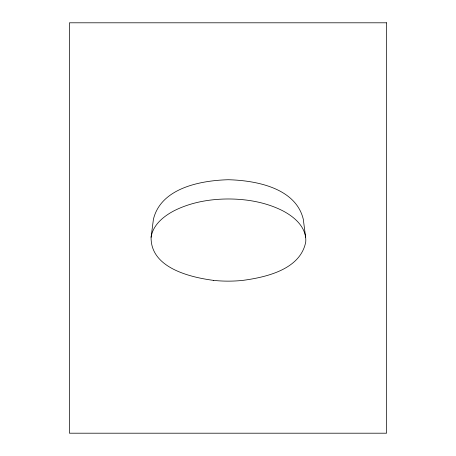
<?xml version="1.0" encoding="UTF-8"?>
<svg xmlns="http://www.w3.org/2000/svg" width="456" height="456" viewBox="0 0 456 456"><rect width="100%" height="100%" fill="white"/><g stroke="black" fill="none" stroke-linecap="round" stroke-linejoin="round"><path stroke-width="0.68" d="M213.721 280.406A142.916 142.916 0 0 0 242.455 280.434C265.802 277.322 300.259 269.65 305.708 242.113A21.86 21.86 0 0 0 305.623 237.2L303.274 219.182C295.676 187.821 255.81 180.451 228.319 179.732C200.839 180.479 160.991 187.895 153.427 219.256L151.096 237.274C150.52 267.894 190.141 277.311 213.721 280.4M151.096 237.274C152.885 224.928 163.584 216.292 173.992 210.82C190.728 202.333 209.686 199.033 228.331 198.976C246.975 199.01 265.945 202.293 282.691 210.763C293.111 216.224 303.821 224.848 305.623 237.2M386.563 22.8L69.437 22.8L69.437 433.2L386.563 433.2L386.563 22.8"/></g></svg>
